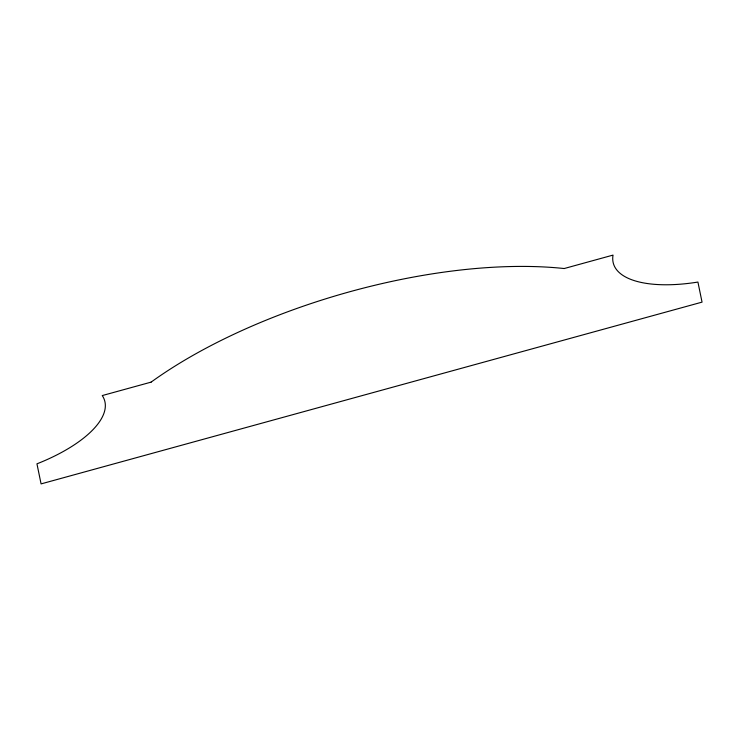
<?xml version="1.0" encoding="UTF-8"?>
<svg xmlns="http://www.w3.org/2000/svg" width="739" height="739" viewBox="0 0 739 739"><rect width="100%" height="100%" fill="white"/><g stroke="black" fill="none" stroke-linecap="round" stroke-linejoin="round"><path stroke-width="1.11" d="M151.089 382.137L102.25 395.568A107.155 43.074 -16.1 0 1 36.95 463.833L41.079 483.897L702.05 302.131L697.921 282.058A107.155 43.074 -16.1 0 1 613.028 255.103L564.19 268.534A310.749 124.909 -16.1 0 0 151.089 382.137"/></g></svg>
